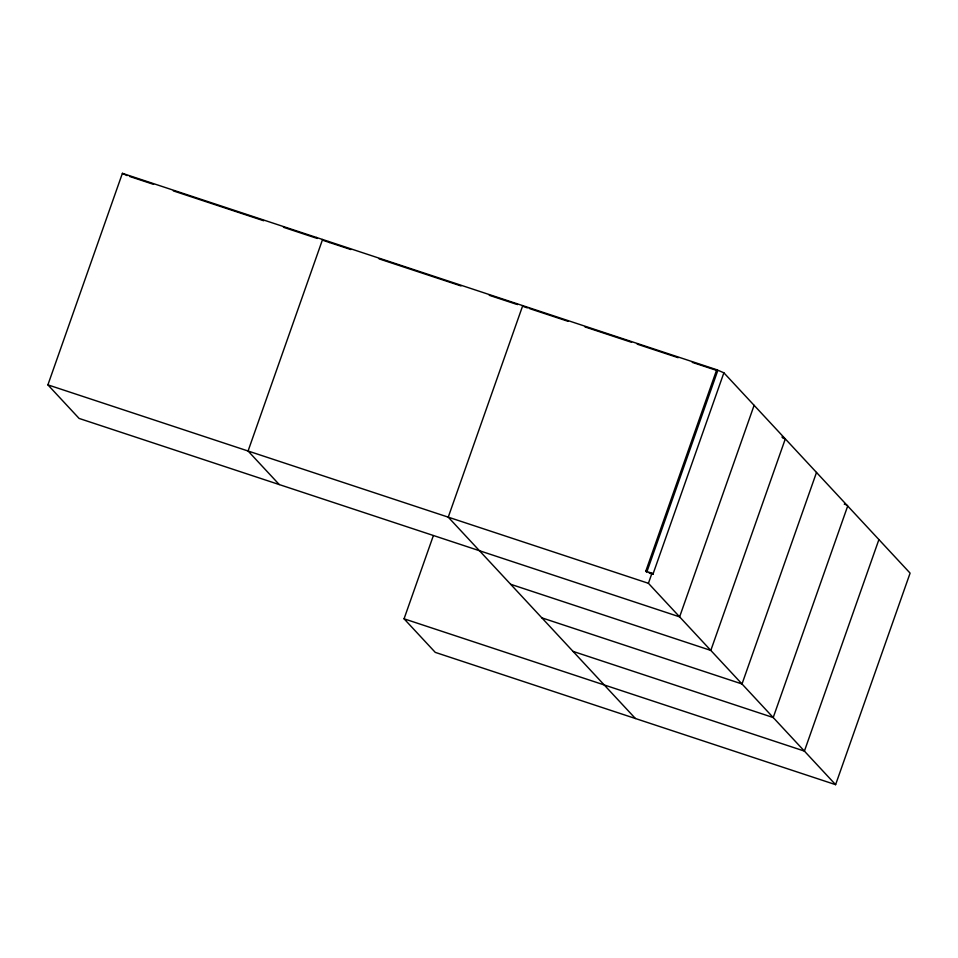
<?xml version="1.0" encoding="UTF-8"?>
<svg xmlns="http://www.w3.org/2000/svg" width="958" height="958" viewBox="0 0 958 958"><rect width="100%" height="100%" fill="white"/><g stroke="black" fill="none" stroke-linecap="round" stroke-linejoin="round"><path stroke-width="1.44" d="M754.114 405.33L679.617 616.856L79.095 418.43L47.9 384.865L122.396 173.338L716.728 369.728L723.877 372.806L910.1 573.135L835.604 784.662L435.267 652.374L404.06 618.808L433.363 535.618M322.571 239.476L248.074 451.014L279.269 484.568M522.733 305.626L448.248 517.152L635.429 718.524M717.698 370.758L646.746 572.213L645.788 571.184L716.728 369.728M835.604 784.662L648.422 583.302L651.967 573.219L645.788 571.184M649.225 573.04L652.937 574.261L723.877 372.806M816.503 472.45L742.019 683.976L541.845 617.838M847.698 506.016L773.214 717.542L573.04 651.392M878.905 539.57L804.409 751.096L404.06 618.808M127.067 175.601L122.396 173.338M129.534 176.416L153.543 184.355M173.314 190.882L263.69 220.747M283.46 227.274L315.936 238.015M323.529 240.518L350.891 249.559M379.14 258.888L461.038 285.951M489.275 295.292L516.111 304.153M523.703 306.668L527.415 307.889M568.01 321.301L529.882 308.704L528.924 307.674M584.955 326.906L631.562 342.305M637.202 344.161L678.156 357.693M692.275 362.364L716.285 370.291M781.872 437.04L784.339 437.854M782.83 438.069L785.309 438.896L710.812 650.422L510.638 584.272M844.261 504.159L846.74 504.974M47.9 384.865L648.422 583.302M516.554 303.578L517.524 304.62M651.967 573.219L652.937 574.261M328.75 241.524L329.708 242.566M316.38 237.44L317.349 238.47"/></g></svg>
